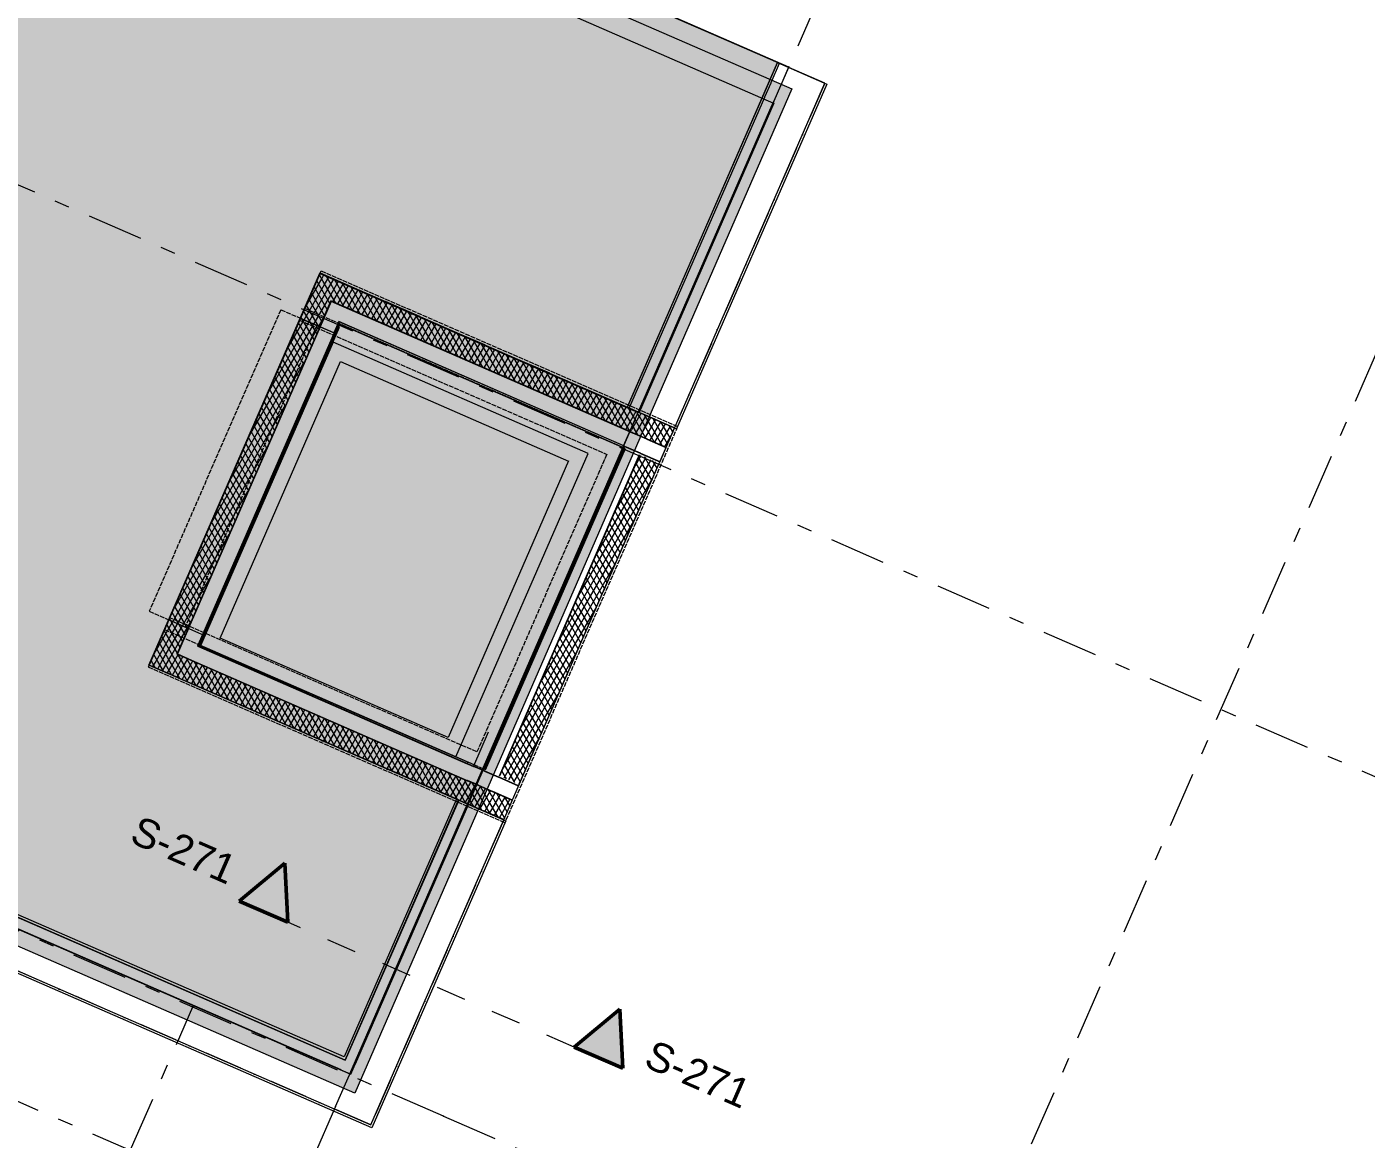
# Model space of a CAD drawing. Header units: millimetres. Extents: x -50172 to 312111, y -142074 to 4572.
# Drawn here: x 168730 to 181389, y -81894 to -71382 of the extents above; entities that cross this region are included whole.
import ezdxf
from ezdxf.enums import TextEntityAlignment as Align

# ---------------------------------------------------------------- set-up
doc = ezdxf.new("R2010")
doc.units = ezdxf.units.MM
doc.header["$MEASUREMENT"] = 0
for name, pattern in [('Dashed', [564.444447, 282.222223, -282.222223]), ('Dot & Dashed', [670.277762, 352.777767, -176.388884, 0, -141.111112]), ('Double Dashed', [1093.611073, 529.166651, -211.666656, 141.111112, -211.666656]), ('Hidden Line', [55, 45, -10])]:
    doc.linetypes.add(name, pattern=pattern)
for name, color, linetype, lineweight, true_color in [('0_Pen_No__61', 7, 'Continuous', 20, 0x6a6a6a), ('A-25-M_Curtain_Wall_Pen_No__69', 7, 'Continuous', 20, 0x606060), ('A-25-M_Wall_Ext_Pen_No__107', 7, 'Continuous', 15, 0xa6a6a6), ('A-95-MC_Marker_Section.Marker_Pen_No__25', 7, 'Continuous', 50, 0x2a2a2a), ('A-95-P_Drawing_Pen_No__102', 7, 'Continuous', 15, 0xcccccc), ('New_A-15-MG_Structural_Grid_Phase_2_Pen_No__222', 7, 'Continuous', 13, 0x65af33), ('New_A-20-M_Floor_Slab_Pen_No__107', 7, 'Continuous', 15, 0xa6a6a6), ('New_A-25-M_Wall_Ext_Pen_No__107', 7, 'Continuous', 15, 0xa6a6a6)]:
    doc.layers.add(name, color=color, linetype=linetype, lineweight=lineweight, true_color=true_color)
for name, color, linetype in [('A-20-M_Floor_Slab', 7, 'Continuous'), ('A-25-M_Curtain_Wall', 7, 'Continuous'), ('A-25-M_Wall_Ext', 7, 'Continuous'), ('A-95-MC_Marker_Section.Marker', 7, 'Continuous'), ('New_A-15-MG_Structural_Grid_Phase_2', 7, 'Continuous'), ('New_A-20-M_Roof', 7, 'Continuous'), ('New_A-25-M_Wall_Ext', 7, 'Continuous'), ('New_A-80-M_Lift', 7, 'Continuous')]:
    doc.layers.add(name, color=color, linetype=linetype)
for name, color, linetype, lineweight in [('A-20-M_Floor_Slab_Pen_No__87', 8, 'Continuous', 20), ('A-25-M_Curtain_Wall_Pen_No__90', 8, 'Continuous', 20), ('A-25-M_Wall_Ext_Pen_No__1', 7, 'Continuous', 13), ('A-25-M_Wall_Ext_Pen_No__87', 8, 'Continuous', 20), ('A-95-MC_Marker_Section.Marker_Pen_No__1', 7, 'Continuous', 13), ('A-95-MC_Marker_Section.Marker_Pen_No__6', 7, 'Continuous', 35), ('A-95-P_Drawing_Pen_No__1', 7, 'Continuous', 13), ('A-95-P_Drawing_Pen_No__139', 255, 'Continuous', 0), ('New_A-20-M_Floor_Slab_Pen_No__1', 7, 'Continuous', 13), ('New_A-20-M_Roof_Pen_No__92', 8, 'Continuous', 13), ('New_A-25-M_Wall_Ext_Pen_No__1', 7, 'Continuous', 13), ('New_A-25-M_Wall_Ext_Pen_No__87', 8, 'Continuous', 20), ('New_A-80-M_Lift_Pen_No__87', 8, 'Continuous', 20)]:
    doc.layers.add(name, color=color, linetype=linetype, lineweight=lineweight)
doc.styles.add('GENERATED_STYLE_4', font='')
doc.styles.get('GENERATED_STYLE_4').set_extended_font_data('Swis721 BT')
pattern_1 = [(60, (178792.277, -29063.12), (-43.30127, 25), []), (120, (178792.277, -29063.12), (43.30127, 25), [])]
pattern_2 = [(336.4404, (178792.28, -29063.12), (69.2305, 158.76755), [0, -100]), (336.4404, (178872.72, -29003.72), (69.2305, 158.76755), [0, -100])]

# ---------------------------------------------------------------- blocks, each defined once
blk = doc.blocks.new('Wall_70_2', base_point=(173850, -75485))
at = {"layer": 'New_A-80-M_Lift_Pen_No__87', "linetype": 'Continuous', "flags": 128}
for points in [[(174035, -75413), (171624, -74362)], [(171696, -74546), (173850, -75485)]]:
    blk.add_lwpolyline(points, dxfattribs=at)
blk = doc.blocks.new('Wall_71_2', base_point=(171696, -74546))
at = {"layer": 'New_A-80-M_Lift_Pen_No__87', "linetype": 'Continuous', "flags": 128}
for points in [[(171624, -74362), (170373, -77231)], [(170557, -77159), (171696, -74546)]]:
    blk.add_lwpolyline(points, dxfattribs=at)
blk = doc.blocks.new('Wall_72_2', base_point=(170557, -77159))
at = {"layer": 'New_A-80-M_Lift_Pen_No__87', "linetype": 'Continuous', "flags": 128}
for points in [[(172711, -78098), (170557, -77159)], [(170373, -77231), (172784, -78282)]]:
    blk.add_lwpolyline(points, dxfattribs=at)
blk = doc.blocks.new('Wall_73_2', base_point=(172711, -78098))
at = {"layer": 'New_A-80-M_Lift_Pen_No__87', "linetype": 'Continuous', "flags": 128}
for points in [[(172784, -78282), (174035, -75413)], [(173850, -75485), (172711, -78098)]]:
    blk.add_lwpolyline(points, dxfattribs=at)
blk = doc.blocks.new('Wall_74_2', base_point=(174230, -75688))
at = {"layer": 'New_A-25-M_Wall_Ext_Pen_No__107', "linetype": 'Continuous'}
h = blk.add_hatch(dxfattribs=at)
h.set_pattern_fill('Batt_Insulation_0002', color=256, style=0, pattern_type=2)
h.set_pattern_definition(pattern_1)
h.paths.add_polyline_path([(174518, -75026), (174439, -75209), (174452, -75214), (174532, -75032)])
h = blk.add_hatch(dxfattribs=at)
h.set_pattern_fill('Batt_Insulation_0002', color=256, style=0, pattern_type=2)
h.set_pattern_definition(pattern_1)
h.paths.add_polyline_path([(174532, -75032), (174452, -75214), (174455, -75216), (174535, -75033)])
h = blk.add_hatch(dxfattribs=at)
h.set_pattern_fill('Batt_Insulation_0002', color=256, style=0, pattern_type=2)
h.set_pattern_definition(pattern_1)
h.paths.add_polyline_path([(174535, -75033), (174455, -75216), (174587, -75273), (174667, -75091)])
for points in [[(174518, -75026), (174518, -75026), (174532, -75032), (174532, -75032)], [(174532, -75032), (174532, -75032), (174535, -75033), (174535, -75033)], [(174535, -75033), (174535, -75033), (174667, -75091), (174667, -75090)], [(174667, -75090), (174667, -75091), (174669, -75092), (174670, -75092)], [(174670, -75092), (174669, -75092), (174670, -75092), (174670, -75092)], [(174670, -75092), (174670, -75092), (174852, -75172), (174852, -75171)], [(174852, -75171), (174852, -75172), (174853, -75172), (174853, -75172)], [(174439, -75209), (174439, -75209), (174452, -75215), (174452, -75214)], [(174452, -75214), (174452, -75215), (174455, -75216), (174455, -75216)], [(174455, -75216), (174455, -75216), (174587, -75274), (174587, -75273)], [(174587, -75273), (174587, -75274), (174590, -75275), (174590, -75274)], [(174590, -75274), (174590, -75275), (174590, -75275), (174590, -75275)], [(174590, -75275), (174590, -75275), (174772, -75355), (174773, -75354)], [(174773, -75354), (174772, -75355), (174773, -75355), (174773, -75354)]]:
    blk.add_hatch(color=256, dxfattribs=at).paths.add_polyline_path(points)
h = blk.add_hatch(dxfattribs=at)
h.set_pattern_fill('Batt_Insulation_0002', color=256, style=0, pattern_type=2)
h.set_pattern_definition(pattern_1)
h.paths.add_polyline_path([(174667, -75091), (174587, -75273), (174590, -75274), (174669, -75092)])
h = blk.add_hatch(dxfattribs=at)
h.set_pattern_fill('Batt_Insulation_0002', color=256, style=0, pattern_type=2)
h.set_pattern_definition(pattern_1)
h.paths.add_polyline_path([(174670, -75092), (174590, -75275), (174773, -75354), (174852, -75172)])
h = blk.add_hatch(dxfattribs=at)
h.set_pattern_fill('Batt_Insulation_0002', color=256, style=0, pattern_type=2)
h.set_pattern_definition(pattern_1)
h.paths.add_polyline_path([(174669, -75092), (174590, -75274), (174590, -75275), (174670, -75092)])
h = blk.add_hatch(dxfattribs=at)
h.set_pattern_fill('Batt_Insulation_0002', color=256, style=0, pattern_type=2)
h.set_pattern_definition(pattern_1)
h.paths.add_polyline_path([(174852, -75172), (174773, -75354), (174773, -75354), (174853, -75172)])
at = {"layer": 'New_A-25-M_Wall_Ext_Pen_No__107', "linetype": 'Continuous', "lineweight": 0, "true_color": 0x535353}
for points in [[(174439, -75209), (174437, -75212), (174451, -75218), (174452, -75215)], [(174452, -75215), (174451, -75218), (174454, -75219), (174455, -75216)], [(174455, -75216), (174454, -75219), (174586, -75276), (174587, -75274)], [(174587, -75274), (174586, -75276), (174589, -75278), (174590, -75275)], [(174590, -75275), (174589, -75278), (174771, -75357), (174772, -75355)], [(174590, -75275), (174589, -75278), (174589, -75278), (174590, -75275)], [(174380, -75344), (174379, -75346), (174392, -75352), (174394, -75350)], [(174394, -75350), (174392, -75352), (174395, -75354), (174396, -75351)], [(174396, -75351), (174395, -75354), (174527, -75411), (174528, -75408)], [(174528, -75408), (174527, -75411), (174530, -75412), (174531, -75410)], [(174531, -75410), (174530, -75413), (174713, -75492), (174714, -75489)], [(174531, -75410), (174530, -75412), (174530, -75413), (174531, -75410)], [(174772, -75355), (174771, -75357), (174772, -75358), (174773, -75355)], [(174714, -75489), (174713, -75492), (174713, -75492), (174714, -75490)]]:
    blk.add_hatch(color=251, dxfattribs=at).paths.add_polyline_path(points)
at = {"layer": 'New_A-25-M_Wall_Ext_Pen_No__1', "linetype": 'Continuous'}
for p, q in [((174518, -75026), (174532, -75032)), ((174532, -75032), (174518, -75026)), ((174532, -75032), (174535, -75033)), ((174535, -75033), (174532, -75032)), ((174535, -75033), (174667, -75091)), ((174667, -75090), (174535, -75033)), ((174670, -75092), (174667, -75090)), ((174667, -75091), (174669, -75092)), ((174669, -75092), (174670, -75092)), ((174670, -75092), (174852, -75172)), ((174852, -75171), (174670, -75092)), ((174670, -75092), (174670, -75092)), ((174853, -75172), (174852, -75171)), ((174852, -75172), (174853, -75172)), ((174437, -75212), (174451, -75218)), ((174439, -75209), (174452, -75215)), ((174439, -75209), (174452, -75214)), ((174451, -75218), (174454, -75219)), ((174452, -75214), (174455, -75216)), ((174452, -75215), (174455, -75216)), ((174454, -75219), (174586, -75276)), ((174455, -75216), (174587, -75274)), ((174455, -75216), (174587, -75273)), ((174586, -75276), (174589, -75278)), ((174587, -75273), (174590, -75274)), ((174587, -75274), (174590, -75275)), ((174589, -75278), (174771, -75357)), ((174589, -75278), (174589, -75278)), ((174590, -75274), (174590, -75275)), ((174590, -75275), (174772, -75355)), ((174590, -75275), (174773, -75354)), ((174590, -75275), (174590, -75275)), ((174379, -75346), (174392, -75352)), ((174380, -75344), (174394, -75350)), ((174392, -75352), (174395, -75354)), ((174394, -75350), (174396, -75351)), ((174395, -75354), (174527, -75411)), ((174396, -75351), (174528, -75408)), ((174527, -75411), (174530, -75412)), ((174528, -75408), (174531, -75410)), ((174530, -75412), (174530, -75413)), ((174530, -75413), (174713, -75492)), ((174531, -75410), (174714, -75489)), ((174531, -75410), (174531, -75410)), ((174771, -75357), (174772, -75358)), ((174772, -75355), (174773, -75355)), ((174773, -75354), (174773, -75354)), ((174713, -75492), (174713, -75492)), ((174714, -75489), (174714, -75490))]:
    blk.add_line(p, q, dxfattribs=at)
at = {"layer": 'New_A-25-M_Wall_Ext_Pen_No__87', "linetype": 'Continuous', "flags": 128}
for points in [[(174564, -75834), (176273, -71916)], [(175792, -72105), (174518, -75026)], [(174379, -75346), (174230, -75688)]]:
    blk.add_lwpolyline(points, dxfattribs=at)
blk = doc.blocks.new('Wall_77_2', base_point=(158814, -75619))
at = {"layer": 'New_A-25-M_Wall_Ext_Pen_No__87', "linetype": 'Continuous', "flags": 128}
for points in [[(171700, -81238), (158906, -75659)], [(158334, -75808), (171981, -81759)]]:
    blk.add_lwpolyline(points, dxfattribs=at)
blk = doc.blocks.new('Wall_78_2', base_point=(171650, -74282))
at = {"layer": 'New_A-25-M_Wall_Ext_Pen_No__107', "linetype": 'Continuous'}
for points in [[(171316, -74136), (170032, -77079), (170033, -77079), (171316, -74137)], [(171498, -74216), (170215, -77159), (170216, -77159), (171499, -74216)]]:
    blk.add_hatch(color=256, dxfattribs=at).paths.add_polyline_path(points)
h = blk.add_hatch(dxfattribs=at)
h.set_pattern_fill('Batt_Insulation_0002', color=256, style=0, pattern_type=2)
h.set_pattern_definition(pattern_1)
h.paths.add_polyline_path([(171316, -74137), (170033, -77079), (170215, -77159), (171498, -74216)])
at = {"layer": 'New_A-25-M_Wall_Ext_Pen_No__107', "linetype": 'Continuous', "lineweight": 0, "true_color": 0x535353}
for points in [[(171499, -74216), (170216, -77159), (170218, -77160), (171502, -74217)], [(171634, -74275), (170350, -77218), (170353, -77219), (171636, -74276)]]:
    blk.add_hatch(color=251, dxfattribs=at).paths.add_polyline_path(points)
at = {"layer": 'New_A-25-M_Wall_Ext_Pen_No__107', "linetype": 'Continuous'}
h = blk.add_hatch(dxfattribs=at)
h.set_pattern_fill('Plaster_0002', color=256, style=0, pattern_type=2)
h.set_pattern_definition([(246.4404, (178792.28, -29063.12), (-158.76755, 69.2305), [0, -100]), (246.4404, (178851.68, -29143.57), (-158.76755, 69.2305), [0, -100])])
h.paths.add_polyline_path([(171636, -74276), (170353, -77219), (170367, -77225), (171650, -74282)])
at = {"layer": 'New_A-25-M_Wall_Ext_Pen_No__1', "linetype": 'Continuous'}
for p, q in [((171316, -74137), (170033, -77079)), ((171498, -74216), (170215, -77159)), ((171499, -74216), (170216, -77159)), ((171502, -74217), (170218, -77160)), ((171634, -74275), (170350, -77218)), ((171636, -74276), (170353, -77219))]:
    blk.add_line(p, q, dxfattribs=at)
at = {"layer": 'New_A-25-M_Wall_Ext_Pen_No__1', "linetype": 'Continuous', "flags": 128}
for points in [[(171316, -74136), (170032, -77079)], [(171316, -74136), (171316, -74137)], [(171316, -74137), (171498, -74216)], [(170367, -77225), (171650, -74282)], [(171498, -74216), (171499, -74216)], [(171499, -74216), (171502, -74217)], [(171502, -74217), (171634, -74275)], [(171634, -74275), (171636, -74276)], [(171636, -74276), (171650, -74282)]]:
    blk.add_lwpolyline(points, dxfattribs=at)
blk = doc.blocks.new('Wall_79_2', base_point=(170032, -77079))
at = {"layer": 'New_A-25-M_Wall_Ext_Pen_No__107', "linetype": 'Continuous'}
h = blk.add_hatch(dxfattribs=at)
h.set_pattern_fill('Batt_Insulation_0002', color=256, style=0, pattern_type=2)
h.set_pattern_definition(pattern_1)
h.paths.add_polyline_path([(170149, -77310), (170149, -77310), (169888, -77413), (169887, -77413), (170070, -77493)])
h = blk.add_hatch(dxfattribs=at)
h.set_pattern_fill('Batt_Insulation_0002', color=256, style=0, pattern_type=2)
h.set_pattern_definition(pattern_1)
h.paths.add_polyline_path([(170070, -77493), (172812, -78689), (172892, -78506), (170149, -77310)])
h = blk.add_hatch(dxfattribs=at)
h.set_pattern_fill('Batt_Insulation_0002', color=256, style=0, pattern_type=2)
h.set_pattern_definition(pattern_1)
h.paths.add_polyline_path([(170149, -77310), (170149, -77310), (170149, -77310)])
for points in [[(170150, -77310), (170149, -77310), (170149, -77310), (170149, -77310), (170150, -77311)], [(170150, -77310), (170149, -77310), (170150, -77310)], [(170150, -77311), (172892, -78506), (172892, -78506), (170150, -77310)], [(169887, -77413), (169886, -77413), (169887, -77414)], [(169887, -77413), (169887, -77413), (169887, -77413), (169887, -77414), (169887, -77414)], [(169887, -77414), (172812, -78689), (172812, -78689), (169887, -77413)], [(169888, -77413), (169887, -77413), (169887, -77413)]]:
    blk.add_hatch(color=256, dxfattribs=at).paths.add_polyline_path(points)
at = {"layer": 'New_A-25-M_Wall_Ext_Pen_No__107', "linetype": 'Continuous', "lineweight": 0, "true_color": 0x535353}
for points in [[(170154, -77309), (170153, -77309), (170150, -77310), (170150, -77310), (170153, -77311)], [(170154, -77308), (170153, -77309), (170154, -77309)], [(170153, -77311), (172892, -78506), (172893, -78503), (170154, -77309)], [(170347, -77233), (170347, -77233), (170343, -77234), (170343, -77234), (170346, -77235)], [(170346, -77235), (172951, -78371), (172952, -78368), (170347, -77233)], [(170347, -77232), (170347, -77233), (170347, -77233)]]:
    blk.add_hatch(color=251, dxfattribs=at).paths.add_polyline_path(points)
at = {"layer": 'New_A-25-M_Wall_Ext_Pen_No__107', "linetype": 'Continuous'}
h = blk.add_hatch(dxfattribs=at)
h.set_pattern_fill('Plaster_0002', color=256, style=0, pattern_type=2)
h.set_pattern_definition(pattern_2)
h.paths.add_polyline_path([(170367, -77225), (170367, -77225), (170347, -77232), (170347, -77233), (170361, -77239)])
h = blk.add_hatch(dxfattribs=at)
h.set_pattern_fill('Plaster_0002', color=256, style=0, pattern_type=2)
h.set_pattern_definition(pattern_2)
h.paths.add_polyline_path([(170361, -77239), (172952, -78368), (172958, -78355), (170367, -77225)])
at = {"layer": 'New_A-25-M_Wall_Ext_Pen_No__1', "linetype": 'Continuous'}
for p, q in [((170149, -77310), (170149, -77310)), ((170149, -77310), (170150, -77311)), ((170150, -77310), (170150, -77310)), ((170150, -77310), (170153, -77311)), ((170150, -77311), (172892, -78506)), ((170153, -77311), (172892, -78506)), ((170154, -77309), (170154, -77308)), ((170154, -77309), (170286, -77366)), ((170343, -77234), (170343, -77234)), ((170343, -77234), (170346, -77235)), ((170346, -77235), (172951, -78371)), ((170347, -77233), (170347, -77232)), ((170347, -77233), (170361, -77239)), ((170361, -77239), (172952, -78368)), ((169887, -77413), (169888, -77413)), ((169887, -77413), (170070, -77493)), ((170286, -77366), (172893, -78503)), ((170070, -77493), (172812, -78689))]:
    blk.add_line(p, q, dxfattribs=at)
at = {"layer": 'New_A-25-M_Wall_Ext_Pen_No__1', "linetype": 'Continuous', "flags": 128}
for points in [[(172958, -78355), (170367, -77225)], [(169886, -77413), (172812, -78689)], [(172952, -78368), (172958, -78355)]]:
    blk.add_lwpolyline(points, dxfattribs=at)
blk = doc.blocks.new('Wall_80_2', base_point=(171356, -74045))
at = {"layer": 'New_A-25-M_Wall_Ext_Pen_No__107', "linetype": 'Continuous'}
for points in [[(174518, -75026), (171501, -73710), (171502, -73711), (174518, -75026)], [(174439, -75209), (171605, -73973), (171605, -73973), (174439, -75209)]]:
    blk.add_hatch(color=256, dxfattribs=at).paths.add_polyline_path(points)
h = blk.add_hatch(dxfattribs=at)
h.set_pattern_fill('Batt_Insulation_0002', color=256, style=0, pattern_type=2)
h.set_pattern_definition(pattern_1)
h.paths.add_polyline_path([(174518, -75026), (171502, -73711), (171605, -73973), (174439, -75209)])
at = {"layer": 'New_A-25-M_Wall_Ext_Pen_No__107', "linetype": 'Continuous', "lineweight": 0, "true_color": 0x535353}
for points in [[(174439, -75209), (171605, -73973), (171606, -73977), (174437, -75212)], [(174380, -75344), (171681, -74167), (171682, -74171), (174379, -75346)]]:
    blk.add_hatch(color=251, dxfattribs=at).paths.add_polyline_path(points)
at = {"layer": 'New_A-25-M_Wall_Ext_Pen_No__107', "linetype": 'Continuous'}
h = blk.add_hatch(dxfattribs=at)
h.set_pattern_fill('Plaster_0002', color=256, style=0, pattern_type=2)
h.set_pattern_definition([(156.4404, (178792.28, -29063.12), (69.2305, 158.76755), [0, -100]), (156.4404, (178711.83, -29122.52), (69.2305, 158.76755), [0, -100])])
h.paths.add_polyline_path([(174379, -75346), (171682, -74171), (171690, -74191), (174373, -75360)])
at = {"layer": 'New_A-25-M_Wall_Ext_Pen_No__1', "linetype": 'Continuous'}
for p, q in [((174518, -75026), (171502, -73711)), ((174439, -75209), (171605, -73973)), ((174439, -75209), (171605, -73973)), ((174437, -75212), (171606, -73977)), ((174380, -75344), (171681, -74167)), ((174379, -75346), (171682, -74171))]:
    blk.add_line(p, q, dxfattribs=at)
at = {"layer": 'New_A-25-M_Wall_Ext_Pen_No__1', "linetype": 'Continuous', "flags": 128}
for points in [[(174518, -75026), (171501, -73710)], [(171690, -74191), (174373, -75360)]]:
    blk.add_lwpolyline(points, dxfattribs=at)
blk = doc.blocks.new('Wall_81_2', base_point=(171685, -74221))
at = {"layer": 'New_A-80-M_Lift_Pen_No__87', "linetype": 'Continuous', "flags": 128}
for points in [[(171672, -74215), (170353, -77238)], [(170373, -77231), (171685, -74221)], [(171685, -74221), (171672, -74215)]]:
    blk.add_lwpolyline(points, dxfattribs=at)
blk = doc.blocks.new('Wall_82_2', base_point=(170373, -77231))
at = {"layer": 'New_A-80-M_Lift_Pen_No__87', "linetype": 'Continuous', "flags": 128}
for points in [[(170353, -77238), (172893, -78346)], [(172899, -78332), (170373, -77231)], [(172893, -78346), (172899, -78332)]]:
    blk.add_lwpolyline(points, dxfattribs=at)
blk = doc.blocks.new('Wall_83_2', base_point=(175792, -72105))
at = {"layer": 'A-25-M_Wall_Ext_Pen_No__87', "linetype": 'Continuous', "flags": 128}
for points in [[(176273, -71916), (175933, -71768)], [(175788, -72103), (175792, -72105)]]:
    blk.add_lwpolyline(points, dxfattribs=at)
blk = doc.blocks.new('Wall_84_2', base_point=(175788, -72103))
at = {"layer": 'New_A-25-M_Wall_Ext_Pen_No__87', "linetype": 'Continuous', "flags": 128}
for points in [[(175933, -71768), (162965, -66113)], [(162819, -66448), (175788, -72103)]]:
    blk.add_lwpolyline(points, dxfattribs=at)
blk = doc.blocks.new('Wall_86_2', base_point=(173183, -78088))
at = {"layer": 'New_A-20-M_Floor_Slab_Pen_No__107', "linetype": 'Continuous', "lineweight": 0, "true_color": 0x535353}
for points in [[(172952, -78372), (172954, -78369), (172952, -78368), (172951, -78371)], [(173042, -78411), (173043, -78408), (172954, -78369), (172952, -78372)], [(172894, -78507), (172895, -78504), (172893, -78503), (172892, -78506)], [(172983, -78546), (172985, -78543), (172895, -78504), (172894, -78507)]]:
    blk.add_hatch(color=251, dxfattribs=at).paths.add_polyline_path(points)
at = {"layer": 'New_A-20-M_Floor_Slab_Pen_No__107', "linetype": 'Continuous'}
h = blk.add_hatch(dxfattribs=at)
h.set_pattern_fill('Batt_Insulation_0002', color=256, style=0, pattern_type=2)
h.set_pattern_definition(pattern_1)
h.paths.add_polyline_path([(172814, -78689), (172893, -78507), (172892, -78506), (172812, -78689)])
h = blk.add_hatch(dxfattribs=at)
h.set_pattern_fill('Batt_Insulation_0002', color=256, style=0, pattern_type=2)
h.set_pattern_definition(pattern_1)
h.paths.add_polyline_path([(172904, -78729), (172983, -78546), (172893, -78507), (172814, -78689)])
for points in [[(172893, -78507), (172894, -78507), (172892, -78506), (172892, -78506)], [(172983, -78546), (172983, -78546), (172894, -78507), (172893, -78507)], [(172814, -78690), (172814, -78689), (172812, -78689), (172812, -78689)], [(172904, -78729), (172904, -78729), (172814, -78689), (172814, -78690)]]:
    blk.add_hatch(color=256, dxfattribs=at).paths.add_polyline_path(points)
at = {"layer": 'A-20-M_Floor_Slab_Pen_No__87', "linetype": 'Continuous', "flags": 128}
for points in [[(171792, -81278), (173183, -78088)], [(173091, -78048), (172952, -78368)], [(172812, -78689), (171740, -81146)]]:
    blk.add_lwpolyline(points, dxfattribs=at)
at = {"layer": 'New_A-20-M_Floor_Slab_Pen_No__1', "linetype": 'Continuous'}
for p, q in [((172952, -78372), (172951, -78371)), ((172954, -78369), (172952, -78368)), ((173042, -78411), (172952, -78372)), ((173043, -78408), (172954, -78369)), ((172894, -78507), (172892, -78506)), ((172893, -78507), (172892, -78506)), ((172895, -78504), (172893, -78503)), ((172983, -78546), (172893, -78507)), ((172983, -78546), (172894, -78507)), ((172985, -78543), (172895, -78504)), ((172814, -78689), (172812, -78689)), ((172812, -78689), (172814, -78690)), ((172904, -78729), (172814, -78689)), ((172814, -78690), (172904, -78729))]:
    blk.add_line(p, q, dxfattribs=at)
blk = doc.blocks.new('Wall_87_2', base_point=(171792, -81278))
at = {"layer": 'A-20-M_Floor_Slab_Pen_No__87', "linetype": 'Continuous', "flags": 128}
for points in [[(171740, -81146), (158946, -75567)], [(158814, -75619), (171792, -81278)]]:
    blk.add_lwpolyline(points, dxfattribs=at)
blk = doc.blocks.new('Wall_89_2', base_point=(175788, -72103))
at = {"layer": 'A-20-M_Floor_Slab_Pen_No__87', "linetype": 'Continuous', "flags": 128}
for points in [[(175842, -71729), (175762, -71911)], [(175842, -71728), (175842, -71729)], [(175761, -71914), (175703, -72046)], [(175762, -71911), (175761, -71914)], [(175762, -71911), (175762, -71911)], [(175702, -72049), (174422, -74984)], [(174514, -75024), (175788, -72103)], [(175703, -72046), (175702, -72049)], [(174422, -74984), (174424, -74984)], [(174424, -74984), (174514, -75024)]]:
    blk.add_lwpolyline(points, dxfattribs=at)
blk = doc.blocks.new('Wall_90_2', base_point=(170032, -77079))
at = {"layer": 'A-25-M_Wall_Ext_Pen_No__107', "linetype": 'Continuous'}
for points in [[(170072, -76987), (169886, -77413), (169887, -77413), (170073, -76987)], [(170255, -77067), (170149, -77310), (170149, -77310), (170256, -77067)]]:
    blk.add_hatch(color=256, dxfattribs=at).paths.add_polyline_path(points)
h = blk.add_hatch(dxfattribs=at)
h.set_pattern_fill('Batt_Insulation_0002', color=256, style=0, pattern_type=2)
h.set_pattern_definition(pattern_1)
h.paths.add_polyline_path([(170073, -76987), (169887, -77413), (170149, -77310), (170255, -77067)])
at = {"layer": 'A-25-M_Wall_Ext_Pen_No__107', "linetype": 'Continuous', "lineweight": 0, "true_color": 0x535353}
for points in [[(170256, -77067), (170149, -77310), (170153, -77309), (170258, -77068)], [(170390, -77126), (170343, -77234), (170347, -77233), (170393, -77127)]]:
    blk.add_hatch(color=251, dxfattribs=at).paths.add_polyline_path(points)
at = {"layer": 'A-25-M_Wall_Ext_Pen_No__107', "linetype": 'Continuous'}
h = blk.add_hatch(dxfattribs=at)
h.set_pattern_fill('Plaster_0002', color=256, style=0, pattern_type=2)
h.set_pattern_definition([(246.39115, (178792.28, -29063.12), (-158.70797, 69.367), [0, -100]), (246.39115, (178851.6, -29143.62), (-158.70797, 69.367), [0, -100])])
h.paths.add_polyline_path([(170393, -77127), (170347, -77233), (170367, -77225), (170407, -77133)])
at = {"layer": 'A-25-M_Wall_Ext_Pen_No__1', "linetype": 'Continuous'}
for p, q in [((170073, -76987), (169887, -77413)), ((170255, -77067), (170149, -77310)), ((170256, -77067), (170149, -77310)), ((170258, -77068), (170153, -77309)), ((170390, -77126), (170343, -77234)), ((170393, -77127), (170347, -77233))]:
    blk.add_line(p, q, dxfattribs=at)
at = {"layer": 'A-25-M_Wall_Ext_Pen_No__1', "linetype": 'Continuous', "flags": 128}
for points in [[(170072, -76987), (169886, -77413)], [(170407, -77133), (170072, -76987)], [(170367, -77225), (170407, -77133)]]:
    blk.add_lwpolyline(points, dxfattribs=at)
blk = doc.blocks.new('Wall_91_2', base_point=(171356, -74045))
at = {"layer": 'A-25-M_Wall_Ext_Pen_No__107', "linetype": 'Continuous'}
for points in [[(171501, -73710), (171316, -74136), (171316, -74137), (171502, -73711)], [(171605, -73973), (171498, -74216), (171499, -74216), (171605, -73973)]]:
    blk.add_hatch(color=256, dxfattribs=at).paths.add_polyline_path(points)
h = blk.add_hatch(dxfattribs=at)
h.set_pattern_fill('Batt_Insulation_0002', color=256, style=0, pattern_type=2)
h.set_pattern_definition(pattern_1)
h.paths.add_polyline_path([(171502, -73711), (171316, -74137), (171498, -74216), (171605, -73973)])
at = {"layer": 'A-25-M_Wall_Ext_Pen_No__107', "linetype": 'Continuous', "lineweight": 0, "true_color": 0x535353}
for points in [[(171605, -73973), (171499, -74216), (171502, -74217), (171606, -73977)], [(171681, -74167), (171634, -74275), (171636, -74276), (171682, -74171)]]:
    blk.add_hatch(color=251, dxfattribs=at).paths.add_polyline_path(points)
at = {"layer": 'A-25-M_Wall_Ext_Pen_No__107', "linetype": 'Continuous'}
h = blk.add_hatch(dxfattribs=at)
h.set_pattern_fill('Plaster_0002', color=256, style=0, pattern_type=2)
h.set_pattern_definition([(246.4404, (178792.28, -29063.12), (-158.76755, 69.2305), [0, -100]), (246.4404, (178851.68, -29143.57), (-158.76755, 69.2305), [0, -100])])
h.paths.add_polyline_path([(171682, -74171), (171636, -74276), (171650, -74282), (171690, -74191)])
at = {"layer": 'A-25-M_Wall_Ext_Pen_No__1', "linetype": 'Continuous'}
for p, q in [((171502, -73711), (171316, -74137)), ((171605, -73973), (171498, -74216)), ((171605, -73973), (171499, -74216)), ((171606, -73977), (171502, -74217)), ((171681, -74167), (171634, -74275)), ((171682, -74171), (171636, -74276))]:
    blk.add_line(p, q, dxfattribs=at)
at = {"layer": 'A-25-M_Wall_Ext_Pen_No__1', "linetype": 'Continuous', "flags": 128}
for points in [[(171501, -73710), (171316, -74136)], [(171316, -74136), (171650, -74282)], [(171650, -74282), (171690, -74191)]]:
    blk.add_lwpolyline(points, dxfattribs=at)
blk = doc.blocks.new('Roof_4_2', base_point=(173049, -78395))
at = {"layer": 'New_A-20-M_Roof_Pen_No__92', "linetype": 'Hidden Line', "flags": 128}
for points in [[(171356, -74045), (170032, -77079)], [(174373, -75360), (171356, -74045)], [(173049, -78395), (174373, -75360)], [(173052, -78396), (174375, -75361)], [(174375, -75361), (174373, -75360)], [(170032, -77079), (173049, -78395)], [(173052, -78396), (173049, -78395)]]:
    blk.add_lwpolyline(points, dxfattribs=at)
blk = doc.blocks.new('Standard grid marker_13')
at = {"layer": 'New_A-15-MG_Structural_Grid_Phase_2_Pen_No__222', "linetype": 'Double Dashed'}
blk.add_line((2591, 0), (20064, 0), dxfattribs=at)
at = {"layer": 'New_A-15-MG_Structural_Grid_Phase_2_Pen_No__222', "style": 'GENERATED_STYLE_4'}
for tag, p in [('AC_MarkerText_1_0', (-500, 43)), ('AC_MarkerText_1_1', (23154, 43))]:
    blk.add_attdef(tag, text='', height=350, rotation=180, dxfattribs=at).set_placement(p, align=Align.MIDDLE_CENTER)
blk = doc.blocks.new('Standard grid marker_20')
at = {"layer": 'New_A-15-MG_Structural_Grid_Phase_2_Pen_No__222', "linetype": 'Double Dashed'}
blk.add_line((0, 0), (1480, 0), dxfattribs=at)
for p in [(0, 0), (1480, 0)]:
    blk.add_point(p, dxfattribs=at)
blk = doc.blocks.new('Beam_7_2', base_point=(173238, -78875))
at = {"layer": 'A-25-M_Curtain_Wall_Pen_No__69', "linetype": 'Dot & Dashed'}
blk.add_line((173238, -78875), (171981, -81759), dxfattribs=at)
at = {"layer": 'A-25-M_Curtain_Wall_Pen_No__90', "linetype": 'Continuous'}
for p, q in [((172791, -78680), (171729, -81117)), ((172791, -78680), (173258, -78884)), ((173258, -78884), (171992, -81787))]:
    blk.add_line(p, q, dxfattribs=at)
blk = doc.blocks.new('Beam_8_2', base_point=(171981, -81759))
at = {"layer": 'A-25-M_Curtain_Wall_Pen_No__69', "linetype": 'Dot & Dashed'}
blk.add_line((171981, -81759), (158334, -75808), dxfattribs=at)
at = {"layer": 'A-25-M_Curtain_Wall_Pen_No__90', "linetype": 'Continuous'}
for p, q in [((171729, -81117), (158976, -75556)), ((171992, -81787), (158305, -75819))]:
    blk.add_line(p, q, dxfattribs=at)
blk = doc.blocks.new('Beam_9_2', base_point=(176273, -71916))
at = {"layer": 'A-25-M_Curtain_Wall_Pen_No__69', "linetype": 'Dot & Dashed'}
blk.add_line((176273, -71916), (174852, -75171), dxfattribs=at)
at = {"layer": 'A-25-M_Curtain_Wall_Pen_No__90', "linetype": 'Continuous'}
for p, q in [((175826, -71721), (174405, -74976)), ((175826, -71721), (176292, -71925)), ((176292, -71925), (174872, -75180)), ((174405, -74976), (174872, -75180))]:
    blk.add_line(p, q, dxfattribs=at)
blk = doc.blocks.new('Beam_10_2', base_point=(171502, -73708))
at = {"layer": 'A-25-M_Curtain_Wall_Pen_No__69', "linetype": 'Dot & Dashed'}
blk.add_line((171502, -73708), (174853, -75170), dxfattribs=at)
at = {"layer": 'A-25-M_Curtain_Wall_Pen_No__90', "linetype": 'Hidden Line'}
for p, q in [((171307, -74155), (171511, -73688)), ((171511, -73688), (174881, -75159)), ((171307, -74155), (174211, -75422))]:
    blk.add_line(p, q, dxfattribs=at)
blk = doc.blocks.new('Beam_11_2', base_point=(174853, -75170))
at = {"layer": 'A-25-M_Curtain_Wall_Pen_No__69', "linetype": 'Dot & Dashed'}
blk.add_line((174853, -75170), (173237, -78876), dxfattribs=at)
at = {"layer": 'A-25-M_Curtain_Wall_Pen_No__90', "linetype": 'Hidden Line'}
for p, q in [((174881, -75159), (173248, -78904)), ((174211, -75422), (172985, -78234))]:
    blk.add_line(p, q, dxfattribs=at)
blk = doc.blocks.new('Beam_12_2', base_point=(173237, -78876))
at = {"layer": 'A-25-M_Curtain_Wall_Pen_No__69', "linetype": 'Dot & Dashed'}
blk.add_line((173237, -78876), (169886, -77414), dxfattribs=at)
at = {"layer": 'A-25-M_Curtain_Wall_Pen_No__90', "linetype": 'Hidden Line'}
for p, q in [((170081, -76967), (169878, -77433)), ((172985, -78234), (170081, -76967)), ((173248, -78904), (169878, -77433))]:
    blk.add_line(p, q, dxfattribs=at)
blk = doc.blocks.new('Beam_13_2', base_point=(171314, -74136))
at = {"layer": 'A-25-M_Curtain_Wall_Pen_No__69', "linetype": 'Dot & Dashed'}
blk.add_line((171314, -74136), (170071, -76986), dxfattribs=at)
at = {"layer": 'A-25-M_Curtain_Wall_Pen_No__90', "linetype": 'Hidden Line'}
for p, q in [((171130, -74056), (169887, -76906)), ((171130, -74056), (171471, -74204)), ((171471, -74204), (170227, -77055)), ((169887, -76906), (170227, -77055))]:
    blk.add_line(p, q, dxfattribs=at)
blk = doc.blocks.new('Cutting Plane_10_2', base_point=(174133, -81125))
at = {"layer": 'A-95-MC_Marker_Section.Marker_Pen_No__25', "linetype": 'Continuous'}
for points in [[(170738, -79644), (171196, -79844), (171167, -79285)], [(174363, -81224), (173904, -81025), (174333, -80666)]]:
    blk.add_hatch(color=256, dxfattribs=at).paths.add_polyline_path(points)
at = {"layer": 'A-95-MC_Marker_Section.Marker_Pen_No__1', "linetype": 'Dashed'}
blk.add_line((173904, -81025), (171196, -79844), dxfattribs=at)
at = {"layer": 'A-95-MC_Marker_Section.Marker_Pen_No__25', "linetype": 'Continuous'}
for p, q in [((171167, -79285), (170738, -79644)), ((171196, -79844), (171167, -79285)), ((170738, -79644), (171196, -79844)), ((173904, -81025), (174333, -80666)), ((174333, -80666), (174363, -81224)), ((174363, -81224), (173904, -81025))]:
    blk.add_line(p, q, dxfattribs=at)
at = {"layer": 'A-95-MC_Marker_Section.Marker_Pen_No__6', "char_height": 275, "rotation": 336.4404, "style": 'GENERATED_STYLE_4'}
for insert, attachment_point in [((169687, -79086), 7), ((175486, -81614), 9)]:
    blk.add_mtext('\\A1;{\\fSwis721 BT|b0|i0|c0|p34;S-271}', dxfattribs=dict(at, insert=insert, attachment_point=attachment_point))
blk = doc.blocks.new('Wall_92_2', base_point=(171792, -81278))
at = {"layer": 'New_A-25-M_Wall_Ext_Pen_No__107', "linetype": 'Continuous', "lineweight": 0, "true_color": 0x535353}
for points in [[(173043, -78408), (173042, -78411), (173056, -78417), (173057, -78414)], [(173057, -78414), (173056, -78417), (173059, -78418), (173060, -78416)], [(173060, -78416), (173059, -78418), (173191, -78476), (173192, -78473)], [(173192, -78473), (173191, -78476), (173193, -78477), (173195, -78474)], [(173195, -78474), (173193, -78477), (173194, -78477), (173195, -78474)], [(173195, -78474), (173194, -78477), (173376, -78557), (173377, -78554)], [(172985, -78543), (172983, -78546), (172997, -78552), (172998, -78549)], [(172998, -78549), (172997, -78552), (173000, -78553), (173001, -78550)], [(173001, -78550), (173000, -78553), (173132, -78611), (173133, -78608)], [(173133, -78608), (173132, -78611), (173135, -78612), (173136, -78609)], [(173377, -78554), (173376, -78557), (173377, -78557), (173378, -78554)], [(173136, -78609), (173135, -78612), (173317, -78691), (173319, -78689)], [(173136, -78609), (173135, -78612), (173135, -78612), (173136, -78609)], [(173319, -78689), (173317, -78691), (173318, -78692), (173319, -78689)]]:
    blk.add_hatch(color=251, dxfattribs=at).paths.add_polyline_path(points)
at = {"layer": 'New_A-25-M_Wall_Ext_Pen_No__107', "linetype": 'Continuous'}
h = blk.add_hatch(dxfattribs=at)
h.set_pattern_fill('Batt_Insulation_0002', color=256, style=0, pattern_type=2)
h.set_pattern_definition(pattern_1)
h.paths.add_polyline_path([(172983, -78546), (172904, -78729), (172918, -78735), (172997, -78552)])
h = blk.add_hatch(dxfattribs=at)
h.set_pattern_fill('Batt_Insulation_0002', color=256, style=0, pattern_type=2)
h.set_pattern_definition(pattern_1)
h.paths.add_polyline_path([(172997, -78552), (172918, -78735), (172920, -78736), (173000, -78553)])
h = blk.add_hatch(dxfattribs=at)
h.set_pattern_fill('Batt_Insulation_0002', color=256, style=0, pattern_type=2)
h.set_pattern_definition(pattern_1)
h.paths.add_polyline_path([(173000, -78553), (172920, -78736), (173052, -78793), (173132, -78611)])
for points in [[(172983, -78546), (172983, -78546), (172997, -78552), (172997, -78552)], [(172997, -78552), (172997, -78552), (173000, -78553), (173000, -78553)], [(173000, -78553), (173000, -78553), (173132, -78611), (173132, -78611)], [(172904, -78729), (172904, -78729), (172917, -78735), (172918, -78735)], [(172918, -78735), (172917, -78735), (172920, -78736), (172920, -78736)], [(173132, -78611), (173132, -78611), (173135, -78612), (173135, -78612)], [(173135, -78612), (173135, -78612), (173317, -78692), (173317, -78691)], [(173135, -78612), (173135, -78612), (173135, -78612), (173135, -78612)], [(173317, -78691), (173317, -78692), (173318, -78692), (173318, -78692)], [(172920, -78736), (172920, -78736), (173052, -78794), (173052, -78793)], [(173052, -78793), (173052, -78794), (173055, -78795), (173055, -78794)], [(173055, -78794), (173055, -78795), (173055, -78795), (173056, -78795)], [(173056, -78795), (173055, -78795), (173237, -78875), (173238, -78874)], [(173238, -78874), (173237, -78875), (173238, -78875), (173238, -78874)]]:
    blk.add_hatch(color=256, dxfattribs=at).paths.add_polyline_path(points)
h = blk.add_hatch(dxfattribs=at)
h.set_pattern_fill('Batt_Insulation_0002', color=256, style=0, pattern_type=2)
h.set_pattern_definition(pattern_1)
h.paths.add_polyline_path([(173132, -78611), (173052, -78793), (173055, -78794), (173135, -78612)])
h = blk.add_hatch(dxfattribs=at)
h.set_pattern_fill('Batt_Insulation_0002', color=256, style=0, pattern_type=2)
h.set_pattern_definition(pattern_1)
h.paths.add_polyline_path([(173135, -78612), (173055, -78794), (173056, -78795), (173135, -78612)])
h = blk.add_hatch(dxfattribs=at)
h.set_pattern_fill('Batt_Insulation_0002', color=256, style=0, pattern_type=2)
h.set_pattern_definition(pattern_1)
h.paths.add_polyline_path([(173135, -78612), (173056, -78795), (173238, -78874), (173317, -78692)])
h = blk.add_hatch(dxfattribs=at)
h.set_pattern_fill('Batt_Insulation_0002', color=256, style=0, pattern_type=2)
h.set_pattern_definition(pattern_1)
h.paths.add_polyline_path([(173317, -78692), (173238, -78874), (173238, -78874), (173318, -78692)])
at = {"layer": 'New_A-25-M_Wall_Ext_Pen_No__1', "linetype": 'Continuous'}
for p, q in [((173056, -78417), (173042, -78411)), ((173057, -78414), (173043, -78408)), ((173059, -78418), (173056, -78417)), ((173060, -78416), (173057, -78414)), ((173191, -78476), (173059, -78418)), ((173192, -78473), (173060, -78416)), ((173193, -78477), (173191, -78476)), ((173195, -78474), (173192, -78473)), ((173194, -78477), (173193, -78477)), ((173376, -78557), (173194, -78477)), ((173377, -78554), (173195, -78474)), ((173195, -78474), (173195, -78474)), ((172997, -78552), (172983, -78546)), ((172997, -78552), (172983, -78546)), ((172998, -78549), (172985, -78543)), ((173000, -78553), (172997, -78552)), ((173000, -78553), (172997, -78552)), ((173001, -78550), (172998, -78549)), ((173132, -78611), (173000, -78553)), ((173132, -78611), (173000, -78553)), ((173133, -78608), (173001, -78550)), ((173136, -78609), (173133, -78608)), ((173377, -78557), (173376, -78557)), ((173378, -78554), (173377, -78554)), ((172904, -78729), (172917, -78735)), ((172918, -78735), (172904, -78729)), ((172917, -78735), (172920, -78736)), ((172920, -78736), (172918, -78735)), ((173135, -78612), (173132, -78611)), ((173135, -78612), (173132, -78611)), ((173317, -78692), (173135, -78612)), ((173317, -78691), (173135, -78612)), ((173135, -78612), (173135, -78612)), ((173135, -78612), (173135, -78612)), ((173319, -78689), (173136, -78609)), ((173136, -78609), (173136, -78609)), ((173318, -78692), (173317, -78691)), ((173318, -78692), (173317, -78692)), ((173319, -78689), (173319, -78689)), ((172920, -78736), (173052, -78794)), ((173052, -78793), (172920, -78736)), ((173055, -78794), (173052, -78793)), ((173052, -78794), (173055, -78795)), ((173056, -78795), (173055, -78794)), ((173055, -78795), (173237, -78875)), ((173055, -78795), (173055, -78795)), ((173238, -78874), (173056, -78795)), ((173237, -78875), (173238, -78875)), ((173238, -78874), (173238, -78874))]:
    blk.add_line(p, q, dxfattribs=at)
at = {"layer": 'New_A-25-M_Wall_Ext_Pen_No__87', "linetype": 'Continuous', "flags": 128}
for points in [[(174230, -75688), (173043, -78408)], [(171981, -81759), (174564, -75834)], [(172904, -78729), (171832, -81186)]]:
    blk.add_lwpolyline(points, dxfattribs=at)
blk = doc.blocks.new('Wall_93_2', base_point=(174373, -75360))
at = {"layer": 'New_A-25-M_Wall_Ext_Pen_No__107', "linetype": 'Continuous'}
h = blk.add_hatch(dxfattribs=at)
h.set_pattern_fill('Plaster_0002', color=256, style=0, pattern_type=2)
h.set_pattern_definition([(66.4404, (178792.28, -29063.12), (-158.76755, 69.2305), [0, -100]), (66.4404, (178732.88, -28982.67), (-158.76755, 69.2305), [0, -100])])
h.paths.add_polyline_path([(173063, -78401), (174386, -75366), (174373, -75360), (173049, -78395)])
at = {"layer": 'New_A-25-M_Wall_Ext_Pen_No__107', "linetype": 'Continuous', "lineweight": 0, "true_color": 0x535353}
for points in [[(173066, -78402), (174389, -75367), (174386, -75366), (173063, -78401)], [(173201, -78461), (174524, -75426), (174521, -75425), (173198, -78459)]]:
    blk.add_hatch(color=251, dxfattribs=at).paths.add_polyline_path(points)
at = {"layer": 'New_A-25-M_Wall_Ext_Pen_No__107', "linetype": 'Continuous'}
h = blk.add_hatch(dxfattribs=at)
h.set_pattern_fill('Batt_Insulation_0002', color=256, style=0, pattern_type=2)
h.set_pattern_definition(pattern_1)
h.paths.add_polyline_path([(173383, -78540), (174707, -75506), (174524, -75426), (173201, -78461)])
for points in [[(173201, -78461), (174524, -75426), (174524, -75426), (173201, -78461)], [(173384, -78540), (174707, -75506), (174707, -75506), (173383, -78540)]]:
    blk.add_hatch(color=256, dxfattribs=at).paths.add_polyline_path(points)
at = {"layer": 'New_A-25-M_Wall_Ext_Pen_No__1', "linetype": 'Continuous'}
for p, q in [((173063, -78401), (174386, -75366)), ((173066, -78402), (174389, -75367)), ((173198, -78459), (174521, -75425)), ((173201, -78461), (174524, -75426)), ((173201, -78461), (174524, -75426)), ((173383, -78540), (174707, -75506))]:
    blk.add_line(p, q, dxfattribs=at)
at = {"layer": 'New_A-25-M_Wall_Ext_Pen_No__1', "linetype": 'Continuous', "flags": 128}
for points in [[(174373, -75360), (173049, -78395)], [(174386, -75366), (174373, -75360)], [(173384, -78540), (174707, -75506)], [(173049, -78395), (173063, -78401)]]:
    blk.add_lwpolyline(points, dxfattribs=at)
blk = doc.blocks.new('Roof_5_2', base_point=(162970, -66111))
at = {"layer": 'New_A-20-M_Roof_Pen_No__92', "linetype": 'Continuous', "flags": 128}
for points in [[(175932, -71764), (162970, -66111)], [(174511, -75022), (175932, -71764)], [(169885, -77413), (171500, -73710)], [(171499, -73712), (174510, -75025)], [(171500, -73710), (174511, -75022)], [(174510, -75025), (174511, -75022)], [(158821, -75625), (171784, -81277)], [(158822, -75623), (171785, -81275)], [(172896, -78726), (169885, -77413)], [(171785, -81275), (172896, -78726)], [(171784, -81277), (171785, -81275)]]:
    blk.add_lwpolyline(points, dxfattribs=at)
blk = doc.blocks.new('Standard grid marker_31')
at = {"layer": 'New_A-15-MG_Structural_Grid_Phase_2_Pen_No__222', "linetype": 'Double Dashed'}
blk.add_line((1317, 0), (57055, 0), dxfattribs=at)
at = {"layer": 'New_A-15-MG_Structural_Grid_Phase_2_Pen_No__222', "style": 'GENERATED_STYLE_4'}
for tag, p in [('AC_MarkerText_1_0', (-500, 43)), ('AC_MarkerText_1_1', (58871, 43))]:
    blk.add_attdef(tag, text='', height=350, rotation=180, dxfattribs=at).set_placement(p, align=Align.MIDDLE_CENTER)
blk = doc.blocks.new('Standard grid marker_32')
at = {"layer": 'New_A-15-MG_Structural_Grid_Phase_2_Pen_No__222', "linetype": 'Double Dashed'}
blk.add_line((2212, 0), (53473, 0), dxfattribs=at)
at = {"layer": 'New_A-15-MG_Structural_Grid_Phase_2_Pen_No__222', "style": 'GENERATED_STYLE_4'}
for tag, p in [('AC_MarkerText_1_0', (-500, 1206)), ('AC_MarkerText_1_1', (56184, 1206))]:
    blk.add_attdef(tag, text='', height=350, rotation=270, dxfattribs=at).set_placement(p, align=Align.MIDDLE_CENTER)
blk = doc.blocks.new('Standard grid marker_39')
at = {"layer": 'New_A-15-MG_Structural_Grid_Phase_2_Pen_No__222', "linetype": 'Double Dashed'}
for q in [(0, 0), (16869, 0)]:
    blk.add_line((6679, 0), q, dxfattribs=at)
blk.add_point((6679, 0), dxfattribs=at)
blk.add_point((6679, 0), dxfattribs=at)
at = {"layer": 'New_A-15-MG_Structural_Grid_Phase_2_Pen_No__222', "style": 'GENERATED_STYLE_4'}
for tag, p in [('AC_MarkerText_1_0', (-500, 43)), ('AC_MarkerText_1_1', (24048, 43))]:
    blk.add_attdef(tag, text='', height=350, rotation=180, dxfattribs=at).set_placement(p, align=Align.MIDDLE_CENTER)
blk = doc.blocks.new('Standard grid marker_43')
at = {"layer": 'New_A-15-MG_Structural_Grid_Phase_2_Pen_No__222', "linetype": 'Double Dashed'}
for q in [(21061, 0), (0, 0)]:
    blk.add_line((1051, 0), q, dxfattribs=at)
blk.add_point((1051, 0), dxfattribs=at)
blk.add_point((1051, 0), dxfattribs=at)
at = {"layer": 'New_A-15-MG_Structural_Grid_Phase_2_Pen_No__222', "style": 'GENERATED_STYLE_4'}
for tag, p in [('AC_MarkerText_1_0', (-500, 41)), ('AC_MarkerText_1_1', (22613, 41))]:
    blk.add_attdef(tag, text='', height=350, rotation=270, dxfattribs=at).set_placement(p, align=Align.MIDDLE_CENTER)

msp = doc.modelspace()

# ---------------------------------------------------------------- hatches: boundary and pattern name
at = {"layer": 'A-95-P_Drawing_Pen_No__102', "linetype": 'Continuous'}
msp.add_hatch(color=256, dxfattribs=at).paths.add_polyline_path([(158945.7, -75567.3), (171740.5, -81146.3), (172809.6, -78688.2), (169886.5, -77413.6), (171501.5, -73710.1), (174408.6, -74977.7), (175825.3, -71720.8), (163044.6, -66167.1)])
at = {"layer": 'A-95-P_Drawing_Pen_No__139', "linetype": 'Continuous'}
msp.add_hatch(color=256, dxfattribs=at).paths.add_polyline_path([(162764.6, -66230.2), (175958.9, -71968.8), (171831.3, -81459.2), (158642.4, -75708.2)])

# ---------------------------------------------------------------- linework, layer by layer
at = {"layer": '0_Pen_No__61', "linetype": 'Continuous', "flags": 128}
msp.add_lwpolyline([(171784.8, -81274.8), (175773.8, -72119.6)], dxfattribs=at)
at = {"layer": 'A-95-P_Drawing_Pen_No__1', "linetype": 'Continuous', "flags": 128}
for points in [[(158945.7, -75567.3), (171740.5, -81146.3), (172809.6, -78688.2), (169886.5, -77413.6), (171501.5, -73710.1), (174408.6, -74977.7), (175825.3, -71720.8), (163044.6, -66167.1)], [(162764.6, -66230.2), (175958.9, -71968.8), (171831.3, -81459.2), (158642.4, -75708.2)]]:
    msp.add_lwpolyline(points, close=True, dxfattribs=at)

# ---------------------------------------------------------------- block references
at = {"layer": 'A-20-M_Floor_Slab', "color": 250, "lineweight": 50, "true_color": 0x2a2a2a}
for name, p in [('Wall_89_2', (175787.6, -72102.7)), ('Wall_87_2', (171792.1, -81278)), ('Wall_86_2', (173183.2, -78087.9))]:
    msp.add_blockref(name, p, dxfattribs=at)
at = {"layer": 'A-25-M_Curtain_Wall', "color": 8, "lineweight": 20}
for name, p in [('Beam_9_2', (176272.6, -71916)), ('Beam_10_2', (171502.3, -73708.2)), ('Beam_13_2', (171313.8, -74135.5)), ('Beam_11_2', (174852.9, -75170.1)), ('Beam_8_2', (171980.8, -81758.5)), ('Beam_12_2', (173237, -78876)), ('Beam_7_2', (173238.1, -78875))]:
    msp.add_blockref(name, p, dxfattribs=at)
at = {"layer": 'A-25-M_Wall_Ext', "color": 250, "lineweight": 50, "true_color": 0x2a2a2a}
for name, p in [('Wall_83_2', (175792.2, -72104.7)), ('Wall_91_2', (171355.6, -74044.6)), ('Wall_90_2', (170032.2, -77078.9))]:
    msp.add_blockref(name, p, dxfattribs=at)
at = {"layer": 'A-95-MC_Marker_Section.Marker'}
msp.add_blockref('Cutting Plane_10_2', (174133.4, -81124.5), dxfattribs=at)
at = {"layer": 'New_A-15-MG_Structural_Grid_Phase_2', "color": 8, "linetype": 'Continuous', "lineweight": 15, "zscale": 1000}
for name, p, rotation in [('Standard grid marker_32', (176468.4, -85970.6), 66.44041158399293), ('Standard grid marker_31', (196075.8, -84837.5), 156.4404115839929), ('Standard grid marker_43', (171228.9, -82549.6), 66.44041158399143), ('Standard grid marker_39', (178790.4, -84346.7), 156.4404115839929), ('Standard grid marker_13', (178229.7, -85716.7), 156.4404115839914), ('Standard grid marker_20', (169708.6, -82001.1), 66.44041158399143)]:
    msp.add_blockref(name, p, dxfattribs=dict(at, rotation=rotation))
at = {"layer": 'New_A-20-M_Roof', "color": 8, "linetype": 'Continuous', "lineweight": 13}
for name, p in [('Roof_5_2', (162969.5, -66111.5)), ('Roof_4_2', (173049.4, -78394.6))]:
    msp.add_blockref(name, p, dxfattribs=at)
at = {"layer": 'New_A-25-M_Wall_Ext', "color": 250, "lineweight": 50, "true_color": 0x2a2a2a}
for name, p in [('Wall_84_2', (175787.6, -72102.7)), ('Wall_74_2', (174229.7, -75687.8)), ('Wall_80_2', (171355.6, -74044.6)), ('Wall_78_2', (171650.2, -74282.2)), ('Wall_93_2', (174372.6, -75360.2)), ('Wall_77_2', (158814.1, -75619)), ('Wall_92_2', (171792.1, -81278)), ('Wall_79_2', (170032.2, -77078.9))]:
    msp.add_blockref(name, p, dxfattribs=at)
at = {"layer": 'New_A-80-M_Lift', "color": 250, "lineweight": 50, "true_color": 0x2a2a2a}
for name, p in [('Wall_81_2', (171685.3, -74220.9)), ('Wall_71_2', (171696.2, -74546.2)), ('Wall_70_2', (173850.3, -75485.5)), ('Wall_73_2', (172711.2, -78097.9)), ('Wall_72_2', (170557.1, -77158.6)), ('Wall_82_2', (170373, -77230.5))]:
    msp.add_blockref(name, p, dxfattribs=at)

doc.saveas('drawing.dxf')
